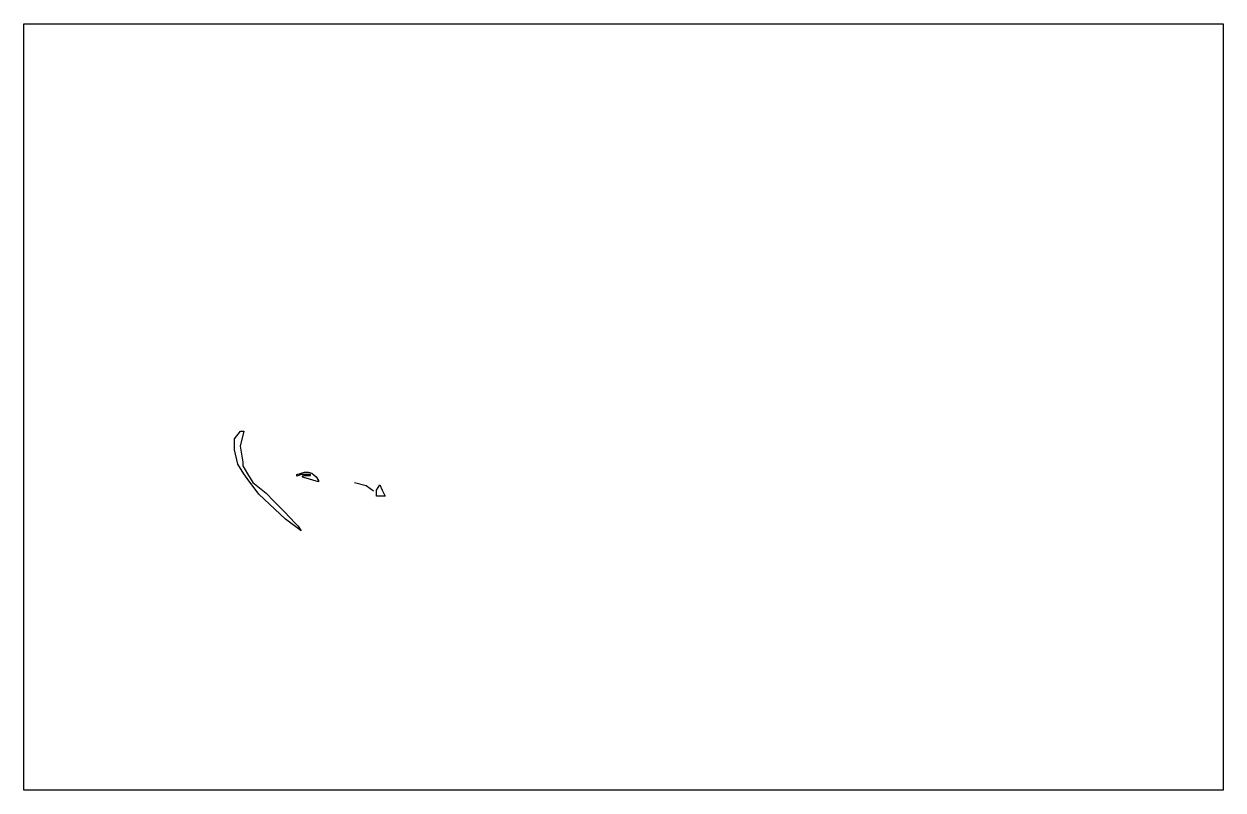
# Model space of a CAD drawing. Header units: millimetres. Extents: x 0 to 465, y 0 to 297.
import ezdxf

# ---------------------------------------------------------------- set-up
doc = ezdxf.new("R2010")
doc.units = ezdxf.units.MM
doc.layers.add('3', color=7, linetype='Continuous')
doc.layers.add('Reference_Drawing', color=7, linetype='Continuous')
picture_1 = doc.add_image_def('image1.jpg', size_in_pixel=(5491, 3509))

msp = doc.modelspace()

# ---------------------------------------------------------------- linework, layer by layer
at = {"layer": '3'}
for points in [[(107.42, 100.51), (101.4, 105.05), (91.02, 114.78), (86.48, 120.8), (85.27, 122.65), (82.89, 126.32), (81.57, 131.91), (81.57, 136.26), (83.98, 139.23), (85.27, 139.23), (83.79, 133.39), (84.81, 127.19), (84.81, 125.71), (86.66, 122.65), (88.69, 119.31), (93.89, 115.15), (93.89, 115.15), (96.86, 112.09), (100.96, 107.87), (105.21, 103.49), (106.3, 102.36), (107.42, 100.51)], [(128.09, 119.22), (132.63, 118.11), (135.51, 115.98)]]:
    msp.add_lwpolyline(points, dxfattribs=at)
for points in [[(114.18, 120.08), (114.18, 119.5), (108.49, 121.17), (107.85, 121.36), (108.35, 121.93), (110.56, 121.93), (110.56, 121.93), (111.03, 121.93), (111.03, 122.4), (111.03, 122.4), (111.03, 122.4), (111.03, 122.4), (107.62, 122.4), (105.78, 121.71), (105.78, 122.36), (108.71, 123.27), (110.19, 123.27), (111.64, 122.87), (112.55, 122.11), (113.34, 121.44), (114.18, 120.08), (114.18, 119.5)], [(137.92, 118.39), (138.94, 116.26), (140.02, 113.98), (136.62, 113.98), (136.62, 116.26)]]:
    msp.add_lwpolyline(points, close=True, dxfattribs=at)

# ---------------------------------------------------------------- pictures from other files: only their frames are drawn
at = {"layer": 'Reference_Drawing'}
image = msp.add_image(picture_1, insert=(0, 0), size_in_units=(464.9, 297.1), dxfattribs=at)
image.dxf.flags = 7

doc.saveas('drawing.dxf')
